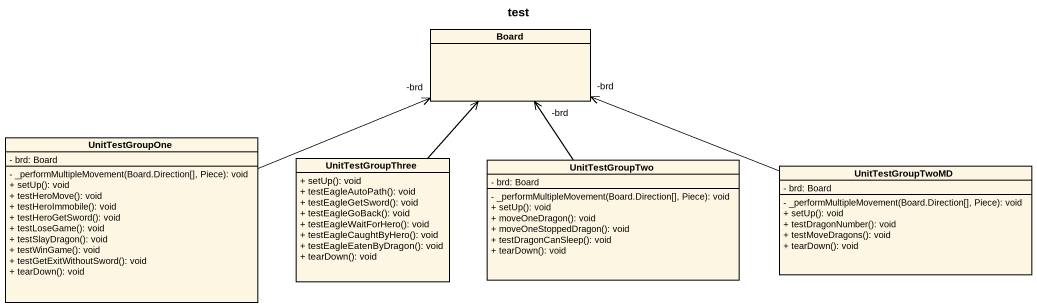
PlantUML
@startuml
title test
hide circle
hide empty members
skinparam classAttributeIconSize 0
class Board
class UnitTestGroupOne {
  - brd: Board
  - _performMultipleMovement(Board.Direction[], Piece): void
  + setUp(): void
  + testHeroMove(): void
  + testHeroImmobile(): void
  + testHeroGetSword(): void
  + testLoseGame(): void
  + testSlayDragon(): void
  + testWinGame(): void
  + testGetExitWithoutSword(): void
  + tearDown(): void
}
class UnitTestGroupThree {
  + setUp(): void
  + testEagleAutoPath(): void
  + testEagleGetSword(): void
  + testEagleGoBack(): void
  + testEagleWaitForHero(): void
  + testEagleCaughtByHero(): void
  + testEagleEatenByDragon(): void
  + tearDown(): void
}
class UnitTestGroupTwo {
  - brd: Board
  - _performMultipleMovement(Board.Direction[], Piece): void
  + setUp(): void
  + moveOneDragon(): void
  + moveOneStoppedDragon(): void
  + testDragonCanSleep(): void
  + tearDown(): void
}
class UnitTestGroupTwoMD {
  - brd: Board
  - _performMultipleMovement(Board.Direction[], Piece): void
  + setUp(): void
  + testDragonNumber(): void
  + testMoveDragons(): void
  + tearDown(): void
}
UnitTestGroupOne -right-> "-brd" Board
UnitTestGroupThree -up-> Board
UnitTestGroupTwo -up-> "-brd" Board
UnitTestGroupTwoMD -left-> "-brd" Board
@enduml
